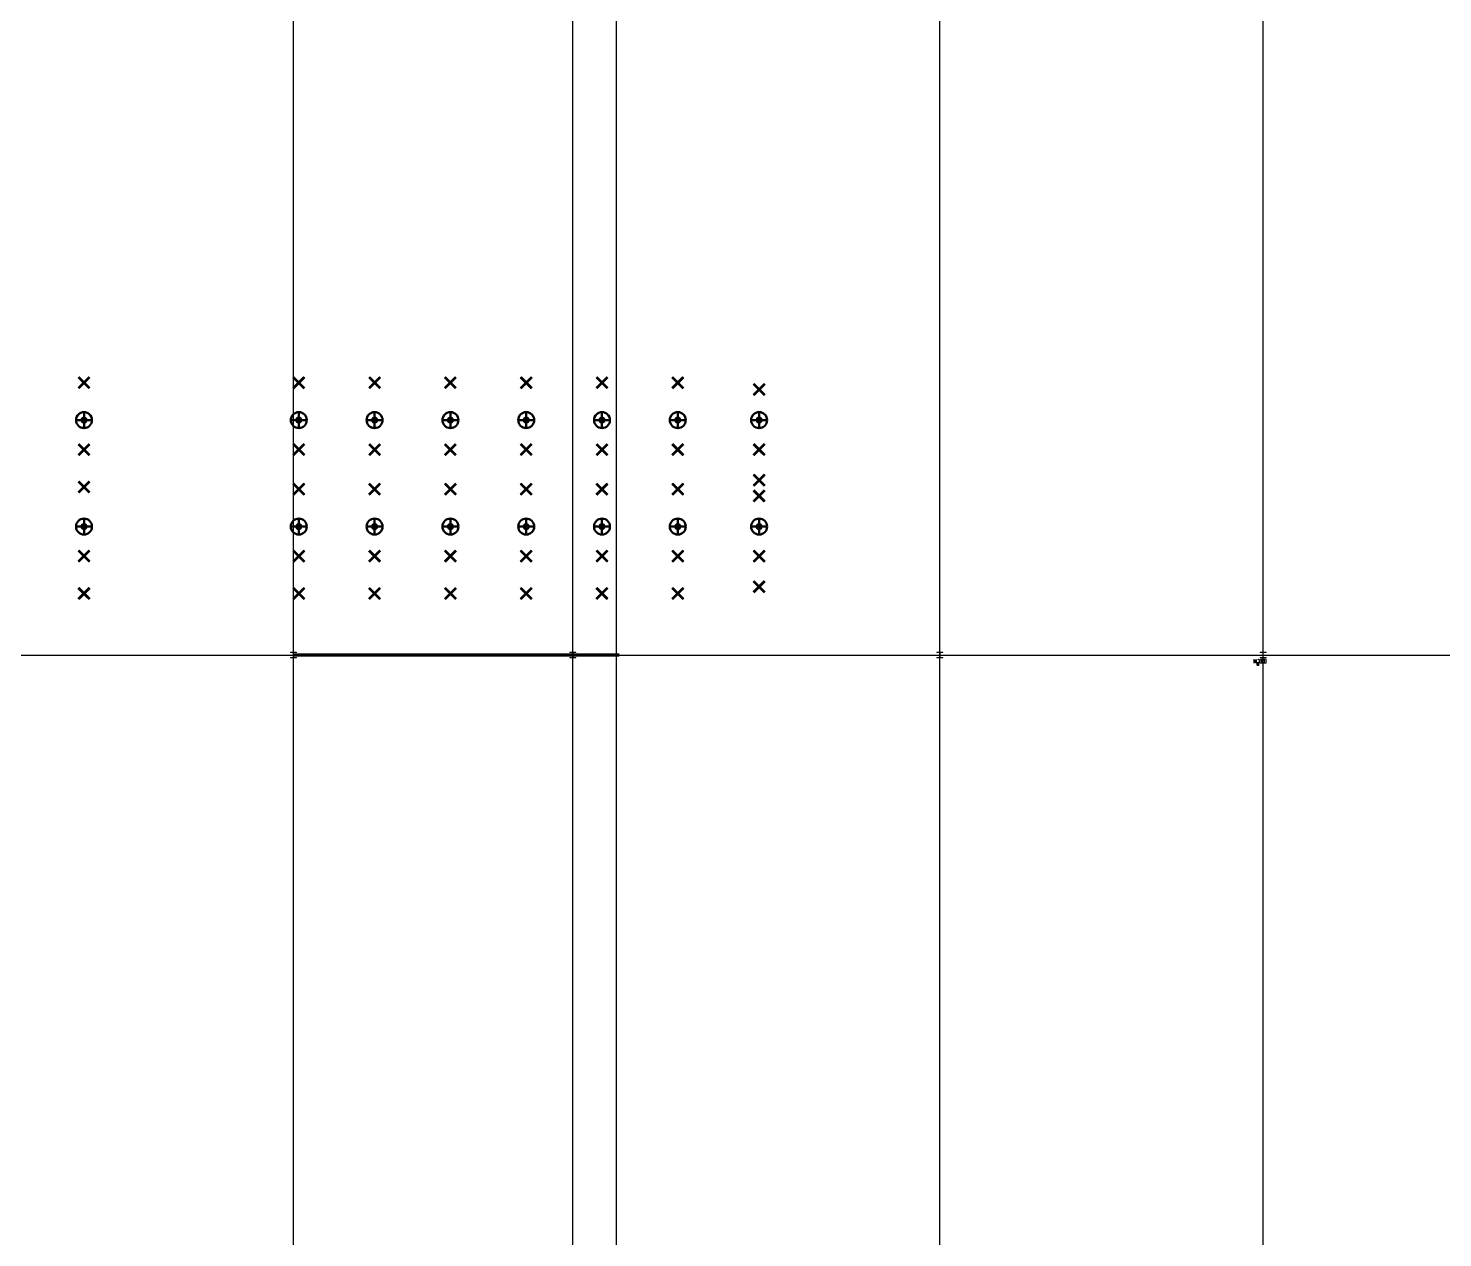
# Model space of a CAD drawing. Header units: millimetres. Extents: x -637480 to 299894, y -125373 to 39000.
# Drawn here: x 200332 to 248849, y -43992 to -2498 of the extents above; entities that cross this region are included whole.
import ezdxf

# ---------------------------------------------------------------- set-up
doc = ezdxf.new("R2010")
doc.units = ezdxf.units.MM
doc.linetypes.add('CENTER', pattern=[7, 4, -1, 1, -1])
doc.linetypes.add('Xref building Toll$0$Grid Line', pattern=[22.225, 12.7, -3.175, 3.175, -3.175])
for name, color, linetype, lineweight in [('AM_BOR', 4, 'Continuous', 25), ('Dims', 7, 'Continuous', 50), ('X-AXIS-CENT', 5, 'CENTER', 50), ('Xref building Toll$0$A-DETL', 90, 'Continuous', 9), ('Xref building Toll$0$A-GENM', 13, 'Continuous', 9), ('Xref building Toll$0$S-COLS', 52, 'Continuous', 9)]:
    doc.layers.add(name, color=color, linetype=linetype, lineweight=lineweight)
doc.layers.add('FloorLevel', color=30, linetype='Continuous')
doc.layers.add('Xref building Toll$0$S-GRID', color=8, linetype='Continuous')

# ---------------------------------------------------------------- blocks, each defined once
blk = doc.blocks.new('Xref building Toll$0$Toll Grids')
at = {"layer": 'Xref building Toll$0$S-GRID', "linetype": 'Xref building Toll$0$Grid Line'}
for p, q in [((209427, -125373.2), (209427, 36031.6)), ((220514, -125373.3), (220514, 36031.5)), ((231601, -125373.3), (231601, 36031.5)), ((242688, -125373.3), (242688, 36031.5)), ((219014, -125373.2), (219014, 19027.1)), ((-9195.8, -24000), (280997.7, -24000))]:
    blk.add_line(p, q, dxfattribs=at)
blk = doc.blocks.new('Xref building Toll$0$UC-Universal Column-Column - C2_5-200UC60-1337977-MASTER GROUND FLOOR')
at = {"layer": 'Xref building Toll$0$S-COLS', "lineweight": 18}
for p, q in [((105, 102.5), (-105, 102.5)), ((-105, 102.5), (-105, 88.3)), ((-105, 88.3), (-16.05, 88.3)), ((-4.65, 76.9), (-4.65, -76.9)), ((4.65, -76.9), (4.65, 76.9)), ((16.05, 88.3), (105, 88.3)), ((105, 88.3), (105, 102.5)), ((-16.05, -88.3), (-105, -88.3)), ((-105, -88.3), (-105, -102.5)), ((-105, -102.5), (105, -102.5)), ((105, -88.3), (16.05, -88.3)), ((105, -102.5), (105, -88.3))]:
    blk.add_line(p, q, dxfattribs=at)
at = {"layer": 'Xref building Toll$0$S-COLS'}
for p, q in [((-105, 102.5), (-105, 102.5)), ((-105, 88.3), (-105, 88.3)), ((105, 102.5), (105, 102.5)), ((105, 88.3), (105, 88.3)), ((-105, -88.3), (-105, -88.3)), ((-105, -102.5), (-105, -102.5)), ((105, -88.3), (105, -88.3)), ((105, -102.5), (105, -102.5))]:
    blk.add_line(p, q, dxfattribs=at)
at = {"layer": 'Xref building Toll$0$S-COLS', "lineweight": 18}
for centre, start, end in [((-16.05, 76.9), 0, 90), ((16.05, 76.9), 90, 180), ((-16.05, -76.9), 270, 0), ((16.05, -76.9), 180, 270)]:
    blk.add_arc(centre, 11.4, start, end, dxfattribs=at)
blk = doc.blocks.new('Xref building Toll$0$UC-Universal Column-Column - C2_5-200UC60-1338436-MASTER GROUND FLOOR')
at = {"layer": 'Xref building Toll$0$S-COLS', "lineweight": 18}
for p, q in [((105, 102.5), (-105, 102.5)), ((-105, 102.5), (-105, 88.3)), ((-105, 88.3), (-16.05, 88.3)), ((-4.65, 76.9), (-4.65, -76.9)), ((4.65, -76.9), (4.65, 76.9)), ((16.05, 88.3), (105, 88.3)), ((105, 88.3), (105, 102.5)), ((-16.05, -88.3), (-105, -88.3)), ((-105, -88.3), (-105, -102.5)), ((-105, -102.5), (105, -102.5)), ((105, -88.3), (16.05, -88.3)), ((105, -102.5), (105, -88.3))]:
    blk.add_line(p, q, dxfattribs=at)
at = {"layer": 'Xref building Toll$0$S-COLS'}
for p, q in [((-105, 102.5), (-105, 102.5)), ((-105, 88.3), (-105, 88.3)), ((105, 102.5), (105, 102.5)), ((105, 88.3), (105, 88.3)), ((-105, -88.3), (-105, -88.3)), ((-105, -102.5), (-105, -102.5)), ((105, -88.3), (105, -88.3)), ((105, -102.5), (105, -102.5))]:
    blk.add_line(p, q, dxfattribs=at)
at = {"layer": 'Xref building Toll$0$S-COLS', "lineweight": 18}
for centre, start, end in [((-16.05, 76.9), 0, 90), ((16.05, 76.9), 90, 180), ((-16.05, -76.9), 270, 0), ((16.05, -76.9), 180, 270)]:
    blk.add_arc(centre, 11.4, start, end, dxfattribs=at)
blk = doc.blocks.new('Xref building Toll$0$HYD-SINGLE HEAD - Standard-1800782-MASTER GROUND FLOOR')
at = {"layer": 'Xref building Toll$0$A-GENM'}
for p, q in [((186, 12), (-14, 12)), ((-14, 12), (-14, -128)), ((-14, -128), (-14, 12)), ((186, 12), (186, -128)), ((186, -128), (186, 12)), ((231, 71), (231, 54)), ((236, 54), (236, -4)), ((296, -4), (296, 54)), ((301, 54), (301, 71)), ((390, 12), (390, -128)), ((400, 12), (400, 12)), ((400, 12), (400, 12)), ((410, -128), (410, 12)), ((-14, -128), (186, -128)), ((217, -8), (186, -8)), ((186, -108), (186, -8)), ((186, -8), (186, -108)), ((186, -108), (217, -108)), ((217, -8), (217, -58)), ((217, -58), (217, -8)), ((217, -58), (217, -108)), ((217, -108), (217, -58)), ((347, -8), (315, -8)), ((315, -58), (315, -8)), ((315, -8), (315, -58)), ((315, -108), (315, -58)), ((315, -58), (315, -108)), ((315, -108), (347, -108)), ((347, -108), (347, -8)), ((347, -8), (347, -108)), ((367, -28), (347, -28)), ((347, -88), (347, -28)), ((347, -28), (347, -88)), ((347, -88), (367, -88)), ((367, -88), (367, -28)), ((367, -28), (367, -88)), ((400, -48), (367, -48)), ((367, -68), (367, -48)), ((367, -48), (367, -68)), ((367, -68), (400, -68)), ((400, -48), (400, -68)), ((400, -68), (400, -48)), ((400, -128), (400, -128)), ((400, -128), (400, -128))]:
    blk.add_line(p, q, dxfattribs=at)
at = {"layer": 'Xref building Toll$0$A-GENM', "flags": 128}
for points in [[(217, -8), (282, 10), (315, -8)], [(390, -128), (390, -96), (390, -29), (390, 11), (390, 12)], [(390, 12), (390, -21), (390, -88), (390, -128), (390, -128)], [(410, 12), (410, -21), (410, -88), (410, -128), (410, -128)], [(410, -128), (410, -96), (410, -29), (410, 11), (410, 12)], [(315, -108), (251, -127), (217, -108)]]:
    blk.add_lwpolyline(points, dxfattribs=at)
at = {"layer": 'Xref building Toll$0$A-GENM'}
for centre, radius, start, end in [((86, -58), 60, 90, 270), ((86, -58), 60, 270, 90), ((86, -58), 50, 90, 270), ((86, -58), 50, 90, 270), ((86, -58), 50, 270, 90), ((86, -58), 50, 270, 90), ((400, -58), 10, 90, 270), ((400, -58), 10, 90, 270), ((400, -58), 10, 270, 90), ((400, -58), 10, 270, 90)]:
    blk.add_arc(centre, radius, start, end, dxfattribs=at)
for centre, major_axis, start_param, end_param in [((266, 71), (35, 0), 0, 3.141593), ((266, 54), (35, 0), 0, 3.141593), ((266, 71), (35, 0), 3.141593, 6.283185), ((266, 54), (35, 0), 3.141593, 6.283185), ((266, 54), (30, 0), 0, 3.141593), ((266, 54), (30, 0), 3.141593, 6.283185), ((266, -4), (30, 0), 0, 3.141593), ((266, -4), (30, 0), 3.141593, 6.283185)]:
    blk.add_ellipse(centre, major_axis=major_axis, ratio=0.5, start_param=start_param, end_param=end_param, dxfattribs=at)
for points in [[(86, 2), (83, 1), (79, 1), (74, 0), (71, -1), (69, -1), (67, -2), (64, -3), (61, -4), (58, -6), (56, -7), (53, -8), (51, -10), (46, -14), (42, -18), (37, -25), (33, -31), (31, -36), (29, -40), (28, -45), (27, -49), (27, -54), (26, -58), (27, -63), (27, -69), (29, -75), (31, -81), (32, -85), (34, -88), (37, -93), (42, -99), (46, -103), (50, -106), (52, -108), (54, -109), (56, -110), (58, -111), (61, -113), (64, -114), (67, -115), (69, -116), (71, -116), (74, -117), (79, -118), (83, -118), (86, -118)], [(86, -118), (90, -118), (94, -118), (99, -117), (102, -116), (104, -116), (106, -115), (109, -114), (112, -113), (115, -111), (117, -110), (119, -109), (122, -107), (126, -103), (131, -99), (136, -92), (140, -86), (142, -81), (144, -76), (145, -72), (146, -68), (146, -63), (146, -58), (146, -54), (146, -48), (144, -42), (142, -36), (141, -32), (139, -29), (136, -24), (131, -18), (126, -14), (123, -11), (121, -9), (119, -8), (117, -7), (115, -6), (112, -4), (109, -3), (106, -2), (104, -1), (102, -1), (99, 0), (94, 1), (90, 1), (86, 2)]]:
    blk.add_open_spline(points, degree=3, knots=[0, 0, 0, 0, 0.045455, 0.068182, 0.079545, 0.090909, 0.102273, 0.113636, 0.136364, 0.159091, 0.170455, 0.181818, 0.204545, 0.227273, 0.272727, 0.318182, 0.363636, 0.386364, 0.409091, 0.431818, 0.454545, 0.477273, 0.5, 0.522727, 0.545455, 0.590909, 0.613636, 0.636364, 0.659091, 0.681818, 0.727273, 0.772727, 0.795455, 0.806818, 0.818182, 0.829545, 0.840909, 0.863636, 0.886364, 0.897727, 0.909091, 0.920455, 0.931818, 0.954545, 1, 1, 1, 1], dxfattribs=at)
blk = doc.blocks.new('Xref building Toll')
at = {"layer": 'Xref building Toll$0$A-DETL', "lineweight": 140}
blk.add_line((220601, -24000), (209427, -24000), dxfattribs=at)
blk.add_blockref('Xref building Toll$0$Toll Grids', (0, 0))
at = {"layer": 'Xref building Toll$0$A-GENM', "rotation": 180}
blk.add_blockref('Xref building Toll$0$HYD-SINGLE HEAD - Standard-1800782-MASTER GROUND FLOOR', (242774.5, -24271), dxfattribs=at)
at = {"layer": 'Xref building Toll$0$S-COLS', "rotation": 180}
for name, p in [('Xref building Toll$0$UC-Universal Column-Column - C2_5-200UC60-1338436-MASTER GROUND FLOOR', (209427, -24000)), ('Xref building Toll$0$UC-Universal Column-Column - C2_5-200UC60-1337977-MASTER GROUND FLOOR', (219014, -24000)), ('Xref building Toll$0$UC-Universal Column-Column - C2_5-200UC60-1338436-MASTER GROUND FLOOR', (231601, -24000)), ('Xref building Toll$0$UC-Universal Column-Column - C2_5-200UC60-1338436-MASTER GROUND FLOOR', (242688, -24000))]:
    blk.add_blockref(name, p, dxfattribs=at)
blk = doc.blocks.new('floorlevel')
at = {"layer": 'AM_BOR', "color": 30}
for p, q in [((-160, 160), (160, -160)), ((160, 160), (-160, -160))]:
    blk.add_line(p, q, dxfattribs=at)
at = {"layer": 'FloorLevel', "const_width": 75}
for points in [[(-160, 160), (160, -160)], [(160, 160), (-160, -160)]]:
    blk.add_lwpolyline(points, dxfattribs=at)
blk = doc.blocks.new('TARGET')
at = {"layer": 'Dims', "lineweight": 50}
for p, q in [((-4.55, 0), (4.55, 0)), ((0, 4.55), (0, -4.55))]:
    blk.add_line(p, q, dxfattribs=at)
blk.add_circle((0, 0), 4.55, dxfattribs=at)
at = {"layer": 'X-AXIS-CENT', "const_width": 1.27}
blk.add_lwpolyline([(-1.4, 0, 1), (1.4, 0, 1)], format="xyb", close=True, dxfattribs=at)

msp = doc.modelspace()

# ---------------------------------------------------------------- block references
at = {"layer": 'AM_BOR'}
msp.add_blockref('Xref building Toll', (0, 0), dxfattribs=at)
at = {"layer": 'Dims', "lineweight": 50, "xscale": -60.21809171405865, "yscale": 60.21809171405865, "zscale": 60.21809171405865, "rotation": 180}
for p in [(202243, -15941), (209611, -15941), (212211, -15941), (214811, -15941), (217411, -15941), (220011, -15941), (222611, -15941), (225401, -15941), (202243, -19594), (209611, -19594), (212211, -19594), (214811, -19594), (217411, -19594), (220011, -19594), (222611, -19594), (225401, -19594)]:
    msp.add_blockref('TARGET', p, dxfattribs=at)
at = {"layer": 'FloorLevel', "xscale": -1.2, "yscale": 1.2, "zscale": 1.2, "rotation": 180}
for p in [(202243, -14658), (209611, -14658), (212211, -14658), (214811, -14658), (217411, -14658), (220011, -14658), (222611, -14658), (225401, -14891), (202243, -16953), (209611, -16953), (212211, -16953), (214811, -16953), (217411, -16953), (220011, -16953), (222611, -16953), (225401, -16953), (225401, -18003), (202243, -18236), (209611, -18311), (212211, -18311), (214811, -18311), (217411, -18311), (220011, -18311), (222611, -18311), (225401, -18544), (202243, -20606), (209611, -20606), (212211, -20606), (214811, -20606), (217411, -20606), (220011, -20606), (222611, -20606), (225401, -20606), (202243, -21889), (209611, -21889), (212211, -21889), (214811, -21889), (217411, -21889), (220011, -21889), (222611, -21889), (225401, -21656)]:
    msp.add_blockref('floorlevel', p, dxfattribs=at)

doc.saveas('drawing.dxf')
